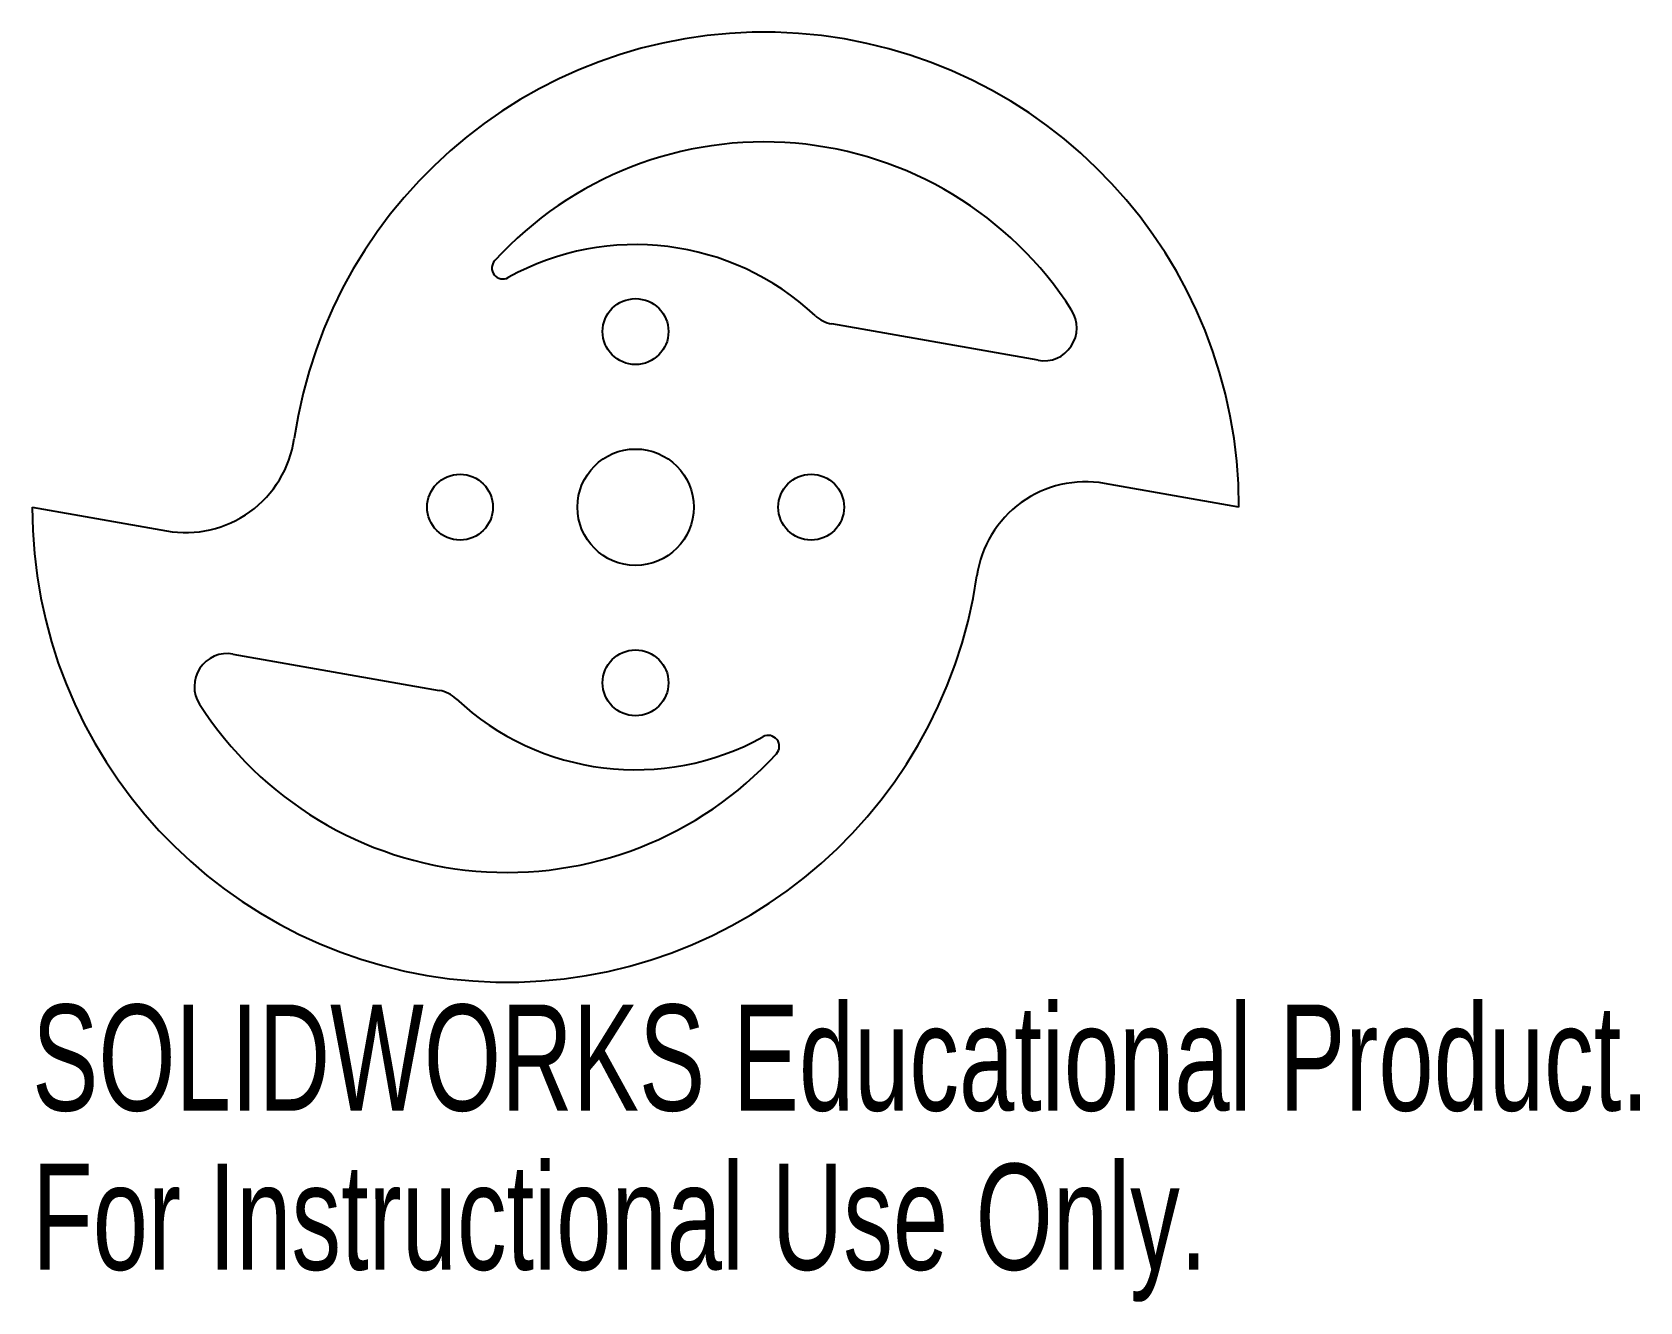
# Model space of a CAD drawing. Header units: millimetres. Extents: x -87.5 to -14.2, y -11.2 to 46.6.
import ezdxf

# ---------------------------------------------------------------- set-up
doc = ezdxf.new("R2010")
doc.units = ezdxf.units.MM
doc.styles.add('SLDTEXTSTYLE0', font='TXT', dxfattribs={"width": 0.7})

msp = doc.modelspace()

# ---------------------------------------------------------------- linework, layer by layer
at = {"color": 7, "linetype": 'Continuous', "lineweight": 25}
for p, q in [((-41.653, 31.691), (-51.056, 33.349)), ((-32.5, 25), (-38.628, 26.08)), ((-87.5, 25), (-81.372, 23.92)), ((-78.347, 18.309), (-68.944, 16.651))]:
    msp.add_line(p, q, dxfattribs=at)
for centre, radius in [((-60, 33), 1.5), ((-60, 25), 2.65), ((-68, 25), 1.5), ((-52, 25), 1.5), ((-60, 17), 1.5)]:
    msp.add_circle(centre, radius, dxfattribs=at)
for centre, radius, start, end in [((-54.141, 25), 21.641, 0, 171.70496), ((-54.141, 25), 16.641, 32.64692, 137.53558), ((-60, 25), 11.964, 46.87215, 119.03326), ((-66.049, 35.898), 0.5, 137.53558, 299.03326), ((-50.796, 34.826), 1.5, 226.87215, 260), ((-41.392, 33.168), 1.5, 260, 32.64692), ((-80.504, 28.844), 5, 260, 351.70496), ((-39.496, 21.156), 5, 80, 171.70496), ((-65.859, 25), 21.641, 180, 351.70496), ((-78.608, 16.832), 1.5, 80, 212.64692), ((-69.204, 15.174), 1.5, 46.87215, 80), ((-60, 25), 11.964, 226.87215, 299.03326), ((-65.859, 25), 16.641, 212.64692, 317.53558), ((-53.951, 14.102), 0.5, 317.53558, 119.03326)]:
    msp.add_arc(centre, radius, start, end, dxfattribs=at)

# ---------------------------------------------------------------- texts
at = {"color": 7, "linetype": 'Continuous', "char_height": 4.83362, "attachment_point": 1, "style": 'SLDTEXTSTYLE0'}
for s, insert in [('SOLIDWORKS Educational Product.', (-87.5, 2.339)), ('For Instructional Use Only.', (-87.5, -4.911))]:
    msp.add_mtext(s, dxfattribs=dict(at, insert=insert))

doc.saveas('drawing.dxf')
